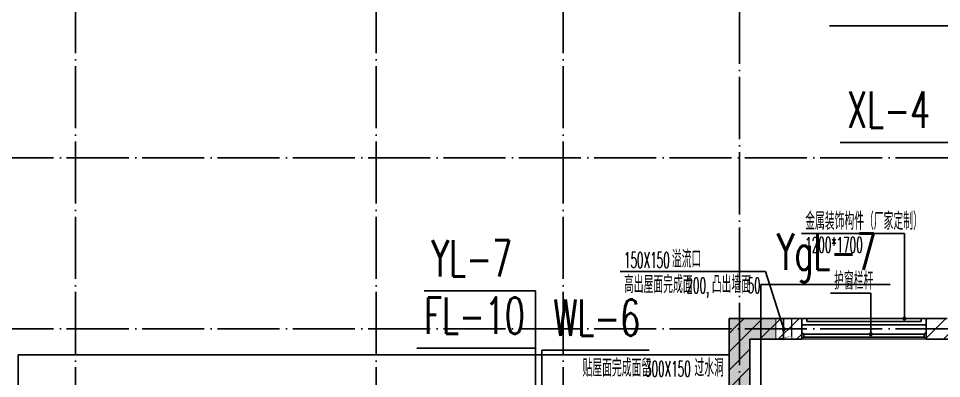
# Model space of a CAD drawing. Extents: x 27938 to 1507990, y 110129 to 923079.
# Drawn here: x 854168 to 863063, y 294632 to 298104 of the extents above; entities that cross this region are included whole.
import ezdxf

# ---------------------------------------------------------------- set-up
doc = ezdxf.new("R2010")
doc.units = 0
doc.header["$LTSCALE"] = 1000
doc.header["$MEASUREMENT"] = 0
for name, pattern in [('__DASH', [0.35, 0.25, -0.1]), ('DASH', [0.35, 0.25, -0.1]), ('DOTE', [2.4200000000000004, 2, -0.2, 0.02, -0.2])]:
    doc.linetypes.add(name, pattern=pattern)
for name, color, linetype in [('----建筑底图', 8, 'Continuous'), ('3-栏杆1', 135, 'Continuous'), ('COLUMN', 9, 'Continuous'), ('DIM_LEAD', 3, 'Continuous'), ('DIM_不分区消火栓', 1, 'Continuous'), ('DIM_废水', 31, 'Continuous'), ('DIM_污水', 2, 'Continuous'), ('DIM_给水', 3, 'Continuous'), ('DIM_雨水', 4, 'Continuous'), ('DOTE', 1, 'Continuous'), ('PUB_HATCH', 8, 'Continuous'), ('ROOF', 4, 'Continuous'), ('WALL', 9, 'Continuous'), ('机电标识类', 1, 'Continuous'), ('污水', 3, 'Continuous'), ('铝合金', 144, 'Continuous')]:
    doc.layers.add(name, color=color, linetype=linetype)
doc.layers.add('平面-看线', color=45, linetype='Continuous', lineweight=15)
doc.styles.add('_TCH_DIM', font='SIMPLEX.shx', dxfattribs={"width": 0.7, "bigfont": 'GBCBIG.shx'})
doc.styles.add('_TWT_SERIAL', font='SIMPLEX', dxfattribs={"width": 0.8, "height": 3.5, "bigfont": 'HZTXT'})
pattern_1 = [(45, (0, 89.755675), (-88.38838300365748, 88.3883830036575), [])]

# ---------------------------------------------------------------- blocks, each defined once
blk = doc.blocks.new('GDGDGRD')
at = {"layer": 'PUB_HATCH'}
blk.add_hatch(color=256, dxfattribs=at).paths.add_polyline_path([(436916.6411279864, 297615.3638617463), (436916.6411962542, 297415.3629025697), (437316.5568382367, 297415.3631073454), (437316.5567854117, 296615.3634647616), (437516.5559669023, 296615.3627485532), (437516.5565370522, 297615.3637164339)])
at = {"layer": 'COLUMN', "color": 6}
for p, q in [((436916.6411279864, 297615.3638617463), (436916.6411962542, 297415.3629025697)), ((437516.5565370522, 297615.3637164339), (436916.6411279864, 297615.3638617463)), ((437516.5559669023, 296615.3627485532), (437516.5565370522, 297615.3637164339)), ((436916.6411962542, 297415.3629025697), (437316.5568382367, 297415.3631073454)), ((437316.5568382367, 297415.3631073454), (437316.5567854117, 296615.3634647616))]:
    blk.add_line(p, q, dxfattribs=at)
blk = doc.blocks.new('A$C39FB4DEF')
at = {"linetype": '__DASH', "ltscale": 0.1}
blk.add_wipeout([(99.99999995594777, 100.07672358185337), (100.00000004396126, -100.07672358182077), (250.0000002177876, -100.0767238992848), (250.00000024837226, 100.07672323945005)], dxfattribs=at).dxf.layer = '污水'
at = {"layer": '机电标识类', "color": 250, "linetype": 'DASH', "ltscale": 400}
for p, q in [((175.0017480581882, 100.0767232633079), (175.0017480580718, -100.0767235861858)), ((350.0000060161692, 0), (0, 0))]:
    blk.add_line(p, q, dxfattribs=at)
at = {"layer": '污水', "linetype": '__DASH', "ltscale": 0.1, "const_width": 10}
blk.add_lwpolyline([(100.0000000626897, 100.0767232666258), (100.0000000625732, -100.0767235829262), (250.0000001752633, -100.076723593229), (250.0000001753797, 100.0767232562066)], close=True, dxfattribs=at)
blk = doc.blocks.new('A$C1B43746D')
at = {"layer": 'PUB_HATCH'}
h = blk.add_hatch(dxfattribs=at)
h.set_pattern_fill('普通砖', color=256, scale=50, style=0)
h.set_pattern_definition(pattern_1)
h.paths.add_polyline_path([(47502.46588919506, -20066.46672823059), (47602.46588901761, -19999.80006159854), (47602.46588063673, -18399.80005387069), (47402.46587958916, -18199.80005385791), (47402.46588901764, -19999.80006155088)])
h = blk.add_hatch(dxfattribs=at)
h.set_pattern_fill('普通砖', color=256, scale=50, style=0)
h.set_pattern_definition(pattern_1)
h.paths.add_polyline_path([(49602.46689847964, -18266.46672065767), (49502.46689910449, -18199.80005399218), (49302.46690657968, -18199.80005397956), (49302.46690656687, -18399.80005397956), (49602.46589011559, -18399.80005399877)])
at = {"layer": '3-栏杆1', "color": 8}
for p, q in [((48122.7355135486, -18350.67089934868), (48102.46688315156, -18332.88332103414)), ((48102.46688315156, -18332.88332103414), (48122.73551336839, -18350.67089919036)), ((48102.46690670145, -18399.80005408439), (48122.73551336559, -18379.95317904872)), ((48122.73551336839, -18350.67089919036), (48122.73551336559, -18379.95317904872)), ((49282.22170141025, -18350.73697670881), (48122.73551336839, -18350.70766462066)), ((48122.73551336559, -18379.9899346751), (49282.22170141304, -18380.01922689861)), ((49282.22170123004, -18350.67089939112), (49302.49033162708, -18332.88332107657)), ((49302.49033162708, -18332.88332107657), (49282.22170141025, -18350.67089923279)), ((49282.22170141025, -18350.67089923279), (49282.22170141304, -18379.95317909116)), ((49282.22170141304, -18379.95317909116), (49302.49030807719, -18399.80005412683)), ((49302.49030807719, -18399.80005412683), (49282.22170141304, -18379.95317909116))]:
    blk.add_line(p, q, dxfattribs=at)
at = {"layer": 'DIM_LEAD', "color": 8}
for p, q in [((49090.83049863565, -17379.66287618229), (48100.15527135687, -17379.66287618229)), ((49090.83730044507, -18199.8013962878), (49090.83049863565, -17379.66287618229)), ((47751.62058636779, -17745.16139182675), (46353.54459325145, -17745.16139182675)), ((48767.03502369625, -17955.66314809181), (48378.77698188458, -17955.66314809181)), ((48767.04459176282, -18350.72395367333), (48767.03502369625, -17955.66314809181))]:
    blk.add_line(p, q, dxfattribs=at)
at = {"layer": 'DIM_LEAD', "color": 8, "const_width": 20}
for points in [[(49090.83738337996, -18209.80139628746, 1), (49090.83721751018, -18189.80139628815, 1)], [(48767.04483395507, -18360.72395367039, 1), (48767.04434957058, -18340.72395367626, 1)]]:
    blk.add_lwpolyline(points, format="xyb", close=True, dxfattribs=at)
at = {"layer": 'DOTE', "color": 169, "linetype": 'DOTE', "ltscale": 0.3}
for p, q in [((41102.4658898944, -22899.80006129062), (41102.46588989429, -14649.80005406681)), ((44002.46589000383, -22899.80005309894), (44002.46589000383, -14649.80005406681)), ((45802.46589009429, -22899.80005309894), (45802.46589067986, -14649.80005406681)), ((47502.46588954143, -20099.80006161355), (47502.46588951466, -14649.80005406681)), ((66302.46589040197, -16649.80005406681), (12302.46589115635, -16649.80005406681)), ((66302.46589040197, -18299.80005386425), (12302.46589115635, -18299.80005386425))]:
    blk.add_line(p, q, dxfattribs=at)
at = {"layer": 'ROOF', "color": 8, "ltscale": 0.8}
blk.add_lwpolyline([(47402.46588009398, -18549.80006146204), (40552.46588359366, -18549.80006163026), (40552.4658835117, -19549.80008747696), (39302.46586488455, -19549.80015940644)], dxfattribs=at)
at = {"layer": 'WALL', "color": 8}
for p, q in [((47402.46588901764, -19999.80006155088), (47402.46587958916, -18199.80005385791)), ((49502.46689910449, -18199.80005399218), (49302.46690657968, -18199.80005397956)), ((49302.46690656687, -18399.80005397956), (49302.46690657968, -18199.80005397956)), ((47602.46588901761, -19999.80006159854), (47602.46588063673, -18399.80005387069)), ((49602.46589011559, -18399.80005399877), (49302.46690656687, -18399.80005397956))]:
    blk.add_line(p, q, dxfattribs=at)
at = {"layer": '平面-看线', "color": 8}
blk.add_line((49302.46690656675, -18399.80005397956), (48102.46690657956, -18399.80005420366), dxfattribs=at)
at = {"layer": '铝合金', "color": 8}
for points in [[(48132.45088300621, -18259.81723621412), (48102.4508840685, -18259.80925273354), (48102.46685347834, -18199.80005390273), (48152.4668517079, -18199.81335970381), (48152.4588682272, -18229.81335864152)], [(48102.45886999764, -18229.80005284044), (48102.46685347834, -18199.80005390273), (48152.4668517079, -18199.81335970381), (48152.46419054759, -18209.81335934968), (48152.46419054759, -18209.81335934968), (48152.45886577864, -18229.82255959633)], [(48152.45886577864, -18229.82255959633), (49252.45886930672, -18229.79594805685)], [(48152.46684925933, -18199.82256065862), (49252.46685278742, -18199.79594911914)], [(49272.45088511799, -18259.80126931553), (49302.4508840557, -18259.80925279623), (49302.46685346554, -18199.80005396542), (49252.46685523598, -18199.78674816433), (49252.45887175528, -18229.78674710204)], [(49302.45886998484, -18229.80005290313), (49302.46685346554, -18199.80005396542), (49252.46685523598, -18199.78674816433), (49252.46419407579, -18209.7867478102), (49252.46419407579, -18209.7867478102), (49252.45886930672, -18229.79594805685)], [(48132.45071491925, -18259.81723616848), (49272.45088511799, -18259.80126931553)]]:
    blk.add_lwpolyline(points, dxfattribs=at)
at = {"color": 8, "xscale": -1}
blk.add_blockref('GDGDGRD', (484919.0445932514, -315815.1631473267), dxfattribs=at)
at = {"layer": 'DIM_LEAD', "color": 7, "style": '_TCH_DIM'}
for s, height, width, p in [('金属装饰构件（厂家定制）', 168.7943262411347, 0.7, (48135.15527135687, -17344.66287618229)), ('1200*1700', 148.75, 0.4941176470588236, (48135.15527135687, -17563.41287618229)), ('150X150', 148.75, 0.4941176470588236, (46388.54459325145, -17710.16139182675)), ('溢流口', 168.7943262411347, 0.7, (46850.54459325145, -17710.16139182675)), ('高出屋面完成面', 168.7943262411347, 0.7, (46388.54459325145, -17955.16139182675)), ('凸出墙面', 168.7943262411347, 0.7, (47235.61906133655, -17955.16139182675)), ('护窗栏杆', 168.7943262411347, 0.7, (48413.77698188458, -17920.66314809181)), ('200,', 148.75, 0.4941176470588236, (46990.61906133655, -17955.16139182675)), ('50', 148.75, 0.4941176470588236, (47579.66161452804, -17955.16139182675)), ('贴屋面完成面留', 168.7943262411347, 0.7, (45989.54459325145, -18760.16314732673)), ('过水洞', 168.7943262411347, 0.7, (47067.61906133655, -18760.16314732673)), ('300X150', 148.75, 0.4941176470588236, (46591.61906133655, -18760.16314732673))]:
    blk.add_text(s, height=height, dxfattribs=dict(at, width=width)).set_placement(p)
at = {"color": 8, "xscale": -1}
blk.add_blockref('A$C39FB4DEF', (48102.46690658608, -18299.80005390273), dxfattribs=at)
at = {"layer": 'PUB_HATCH'}
h = blk.add_hatch(dxfattribs=at)
h.set_pattern_fill('普通砖', color=256, scale=50, style=0)
h.set_pattern_definition(pattern_1)
h.paths.add_polyline_path([(48102.46690659248, -18199.80005390273), (47402.46587958916, -18199.80005385791), (47602.46588063673, -18399.80005387069), (48102.46690657968, -18399.80005390273)])
at = {"layer": 'DIM_LEAD', "color": 8}
blk.add_line((47927.95036559866, -18302.1933811449), (47751.62058636779, -17745.16139182675), dxfattribs=at)
at = {"layer": 'DIM_LEAD', "color": 8, "const_width": 20}
blk.add_lwpolyline([(47930.96829199963, -18311.72711704634, 1), (47924.9324391977, -18292.65964524346, 1)], format="xyb", close=True, dxfattribs=at)
at = {"layer": 'WALL', "color": 8}
for p, q in [((48102.46690659248, -18199.80005390273), (47402.46587958916, -18199.80005385791)), ((48102.46690657968, -18399.80005390273), (48102.46690659248, -18199.80005390273)), ((48102.46690657968, -18399.80005390273), (47602.46588063673, -18399.80005387069))]:
    blk.add_line(p, q, dxfattribs=at)

msp = doc.modelspace()

# ---------------------------------------------------------------- block references
at = {"layer": '----建筑底图', "ltscale": 0.5}
msp.add_blockref('A$C1B43746D', (813614.1128116931, 313410.2261473267), dxfattribs=at)

# ---------------------------------------------------------------- next in the draw order: linework, layer by layer
at = {"layer": 'DIM_不分区消火栓'}
msp.add_line((863466.5797107948, 296908.2375234528), (862085.2536047332, 296908.2375234528), dxfattribs=at)
at = {"layer": 'DIM_废水'}
for p, q in [((859151.5815677628, 294923.8015234528), (858007.5181342068, 294923.8015234528)), ((859151.5815677628, 293575.4256820688), (859151.5815677628, 294923.8015234528))]:
    msp.add_line(p, q, dxfattribs=at)
at = {"layer": 'DIM_污水'}
for p, q in [((859211.3932643178, 293105.4260948431), (859211.3932643178, 294904.3095234528)), ((859211.3932643178, 294904.3095234528), (860247.2158842677, 294904.3095234528))]:
    msp.add_line(p, q, dxfattribs=at)
at = {"layer": 'DIM_给水'}
msp.add_line((863466.5797119306, 298033.8055234528), (861983.2658758039, 298033.8055234528), dxfattribs=at)
at = {"layer": 'DIM_雨水'}
for p, q in [((861321.5787604578, 293515.425980869), (861321.6066623796, 295538.7862143009)), ((861321.6066623796, 295538.7862143009), (862569.1334499177, 295538.7862143009)), ((859151.5815677628, 295476.6345234528), (858076.7712868294, 295476.6345234528)), ((859151.5815677628, 293775.4256820688), (859151.5815677628, 295476.6345234528))]:
    msp.add_line(p, q, dxfattribs=at)

# ---------------------------------------------------------------- next in the draw order: texts
at = {"layer": 'DIM_不分区消火栓', "color": 7, "style": '_TWT_SERIAL', "width": 0.6400000000000001}
msp.add_text('XL-4', height=350, dxfattribs=at).set_placement((862155.2536047332, 297048.2375234528))
at = {"layer": 'DIM_废水', "color": 7, "style": '_TWT_SERIAL', "width": 0.6400000000000001}
msp.add_text('FL-10', height=350, dxfattribs=at).set_placement((858077.5181342068, 295063.8015234528))
at = {"layer": 'DIM_污水', "color": 7, "style": '_TWT_SERIAL', "width": 0.6400000000000001}
msp.add_text('WL-6', height=350, dxfattribs=at).set_placement((859323.8825509343, 295044.3095234528))
at = {"layer": 'DIM_雨水', "color": 7, "style": '_TWT_SERIAL', "width": 0.6400000000000001}
for s, p in [('YL-7', (858146.7712868294, 295616.6345234528)), ('YgL-7', (861475.1334499177, 295678.7862143009))]:
    msp.add_text(s, height=350, dxfattribs=at).set_placement(p)

doc.saveas('drawing.dxf')
